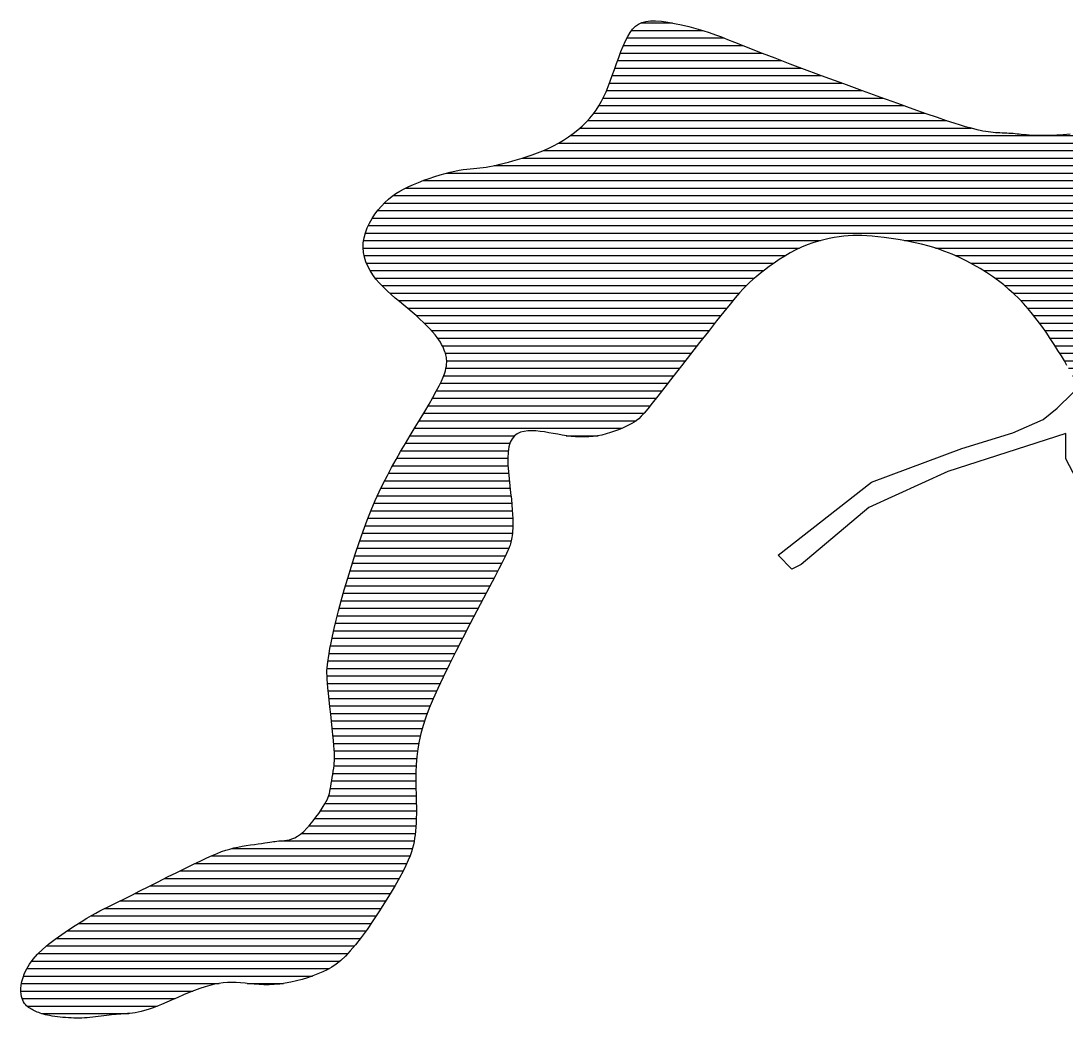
# Model space of a CAD drawing. Extents: x 615698 to 626331, y 7504748 to 7519310.
# Drawn here: x 619556 to 620252, y 7507417 to 7508081 of the extents above; entities that cross this region are included whole.
import ezdxf

# ---------------------------------------------------------------- set-up
doc = ezdxf.new("R2010")
doc.units = 0
doc.header["$LTSCALE"] = 170
doc.header["$MEASUREMENT"] = 0
doc.layers.get('0').update_dxf_attribs({"linetype": 'CONTINUOUS'})
for name, color, linetype in [('HATCH', 4, 'CONTINUOUS'), ('RIO', 4, 'CONTINUOUS'), ('RUA', 7, 'CONTINUOUS')]:
    doc.layers.add(name, color=color, linetype=linetype)

# ---------------------------------------------------------------- blocks, each defined once
blk = doc.blocks.new('*X6')
at = {"color": 0}
for p, q in [((619969.37, 7508080), (619990.29, 7508080)), ((619959.98, 7508070), (620024.8, 7508070)), ((619963.09, 7508075), (620010.39, 7508075)), ((619957.65, 7508065), (620037.38, 7508065)), ((619953.82, 7508055), (620062.98, 7508055)), ((619955.66, 7508060), (620049.99, 7508060)), ((619952.05, 7508050), (620076.23, 7508050)), ((619950.29, 7508045), (620089.64, 7508045)), ((619946.46, 7508035), (620116.84, 7508035)), ((619948.45, 7508040), (620103.19, 7508040)), ((619944.18, 7508030), (620130.6, 7508030)), ((619938.12, 7508020), (620158.56, 7508020)), ((619941.49, 7508025), (620144.49, 7508025)), ((619933.92, 7508015), (620173.08, 7508015)), ((620309.41, 7508015), (620321, 7508015)), ((619928.71, 7508010), (620189.31, 7508010)), ((620279.44, 7508010), (620335.67, 7508010)), ((619914.58, 7508000), (620337.99, 7508000)), ((619922.36, 7508005), (620338.17, 7508005)), ((619904.43, 7507995), (620336.71, 7507995)), ((619871.62, 7507985), (620332.59, 7507985)), ((619890.49, 7507990), (620334.81, 7507990)), ((619839.92, 7507980), (620330.18, 7507980)), ((619824.38, 7507975), (620327.65, 7507975)), ((619804.31, 7507965), (620322.45, 7507965)), ((619812.7, 7507970), (620325.06, 7507970)), ((619798.39, 7507960), (620319.83, 7507960)), ((619793.97, 7507955), (620317.27, 7507955)), ((619787.82, 7507945), (620312.46, 7507945)), ((619790.5, 7507950), (620314.79, 7507950)), ((619785.83, 7507940), (620310.35, 7507940)), ((619784.37, 7507930), (620074.92, 7507930)), ((619784.69, 7507935), (620088.87, 7507935)), ((620144.84, 7507935), (620308.56, 7507935)), ((620165.43, 7507930), (620307.31, 7507930)), ((619785.03, 7507925), (620065.56, 7507925)), ((620178.67, 7507925), (620306.98, 7507925)), ((619786.58, 7507920), (620057.95, 7507920)), ((620188.94, 7507920), (620307.23, 7507920)), ((619789.02, 7507915), (620051.22, 7507915)), ((619792.46, 7507910), (620045.02, 7507910)), ((620197.55, 7507915), (620306.81, 7507915)), ((620205, 7507910), (620305.52, 7507910)), ((619796.84, 7507905), (620039.48, 7507905)), ((620211.52, 7507905), (620303.65, 7507905)), ((619802.06, 7507900), (620034.84, 7507900)), ((619807.86, 7507895), (620030.62, 7507895)), ((620217.22, 7507900), (620301.48, 7507900)), ((620222.24, 7507895), (620299.09, 7507895)), ((619813.85, 7507890), (620026.56, 7507890)), ((620226.77, 7507890), (620296.54, 7507890)), ((619819.61, 7507885), (620022.57, 7507885)), ((620230.89, 7507885), (620293.84, 7507885)), ((619824.99, 7507880), (620018.61, 7507880)), ((619829.88, 7507875), (620014.68, 7507875)), ((620234.72, 7507880), (620291.02, 7507880)), ((620238.34, 7507875), (620288.07, 7507875)), ((619834.01, 7507870), (620010.77, 7507870)), ((620241.8, 7507870), (620284.99, 7507870)), ((619837.08, 7507865), (620006.87, 7507865)), ((619839.1, 7507860), (620002.97, 7507860)), ((620245.09, 7507865), (620281.78, 7507865)), ((620248.25, 7507860), (620278.44, 7507860)), ((619840.04, 7507855), (619999.07, 7507855)), ((620251.26, 7507855), (620274.95, 7507855)), ((619839.55, 7507850), (619995.18, 7507850)), ((620254.09, 7507850), (620271.32, 7507850)), ((619835.83, 7507840), (619987.39, 7507840)), ((619838.01, 7507845), (619991.29, 7507845)), ((620256.84, 7507845), (620267.47, 7507845)), ((620260.92, 7507840), (620262.05, 7507840)), ((619833.3, 7507835), (619983.48, 7507835)), ((619827.63, 7507825), (619975.58, 7507825)), ((619830.53, 7507830), (619979.56, 7507830)), ((619824.67, 7507820), (619971.44, 7507820)), ((619821.67, 7507815), (619966.28, 7507815)), ((619815.65, 7507805), (619885.31, 7507805)), ((619818.66, 7507810), (619956.74, 7507810)), ((619919.66, 7507805), (619940.82, 7507805)), ((619812.66, 7507800), (619882.1, 7507800)), ((619806.8, 7507790), (619880.7, 7507790)), ((619809.7, 7507795), (619881.01, 7507795)), ((619803.97, 7507785), (619880.83, 7507785)), ((619801.25, 7507780), (619881.18, 7507780)), ((619796.18, 7507770), (619882.24, 7507770)), ((619798.65, 7507775), (619881.67, 7507775)), ((619793.84, 7507765), (619882.82, 7507765)), ((619791.62, 7507760), (619883.35, 7507760)), ((619787.54, 7507750), (619884, 7507750)), ((619789.52, 7507755), (619883.76, 7507755)), ((619785.66, 7507745), (619884.02, 7507745)), ((619782.09, 7507735), (619883, 7507735)), ((619783.84, 7507740), (619883.73, 7507740)), ((619780.4, 7507730), (619881.48, 7507730)), ((619778.75, 7507725), (619879.19, 7507725)), ((619775.6, 7507715), (619874.12, 7507715)), ((619777.15, 7507720), (619876.69, 7507720)), ((619774.07, 7507710), (619871.51, 7507710)), ((619771.16, 7507700), (619866.28, 7507700)), ((619772.6, 7507705), (619868.9, 7507705)), ((619769.75, 7507695), (619863.66, 7507695)), ((619768.41, 7507690), (619861.04, 7507690)), ((619765.87, 7507680), (619855.82, 7507680)), ((619767.11, 7507685), (619858.43, 7507685)), ((619764.7, 7507675), (619853.24, 7507675)), ((619762.61, 7507665), (619848.1, 7507665)), ((619763.61, 7507670), (619850.65, 7507670)), ((619761.72, 7507660), (619845.56, 7507660)), ((619760.97, 7507655), (619843.04, 7507655)), ((619760.31, 7507645), (619838.11, 7507645)), ((619760.39, 7507650), (619840.56, 7507650)), ((619760.67, 7507640), (619835.72, 7507640)), ((619761.16, 7507635), (619833.39, 7507635)), ((619761.68, 7507630), (619831.13, 7507630)), ((619762.22, 7507625), (619829.02, 7507625)), ((619762.76, 7507620), (619827.06, 7507620)), ((619763.3, 7507615), (619825.27, 7507615)), ((619763.84, 7507610), (619823.7, 7507610)), ((619764.35, 7507605), (619822.39, 7507605)), ((619764.84, 7507600), (619821.35, 7507600)), ((619765.24, 7507595), (619820.58, 7507595)), ((619765.38, 7507590), (619820.05, 7507590)), ((619764.97, 7507585), (619819.72, 7507585)), ((619763.48, 7507575), (619819.49, 7507575)), ((619764.27, 7507580), (619819.54, 7507580)), ((619762.6, 7507570), (619819.53, 7507570)), ((619761.43, 7507565), (619819.63, 7507565)), ((619755.9, 7507555), (619819.81, 7507555)), ((619759.09, 7507560), (619819.75, 7507560)), ((619752.3, 7507550), (619819.77, 7507550)), ((619743.22, 7507540), (619819.09, 7507540)), ((619748.24, 7507545), (619819.55, 7507545)), ((619728.2, 7507535), (619818.34, 7507535)), ((619697.08, 7507530), (619817.24, 7507530)), ((619672.37, 7507520), (619813.46, 7507520)), ((619683.09, 7507525), (619815.6, 7507525)), ((619662.2, 7507515), (619811, 7507515)), ((619642.28, 7507505), (619805.46, 7507505)), ((619652.21, 7507510), (619808.3, 7507510)), ((619632.34, 7507500), (619802.49, 7507500)), ((619622.31, 7507495), (619799.43, 7507495)), ((619602.99, 7507485), (619793.02, 7507485)), ((619612.2, 7507490), (619796.27, 7507490)), ((619594.72, 7507480), (619789.67, 7507480)), ((619579.93, 7507470), (619782.53, 7507470)), ((619587.02, 7507475), (619786.19, 7507475)), ((619573.58, 7507465), (619778.61, 7507465)), ((619568.09, 7507460), (619774.22, 7507460)), ((619560.45, 7507450), (619761.87, 7507450)), ((619563.75, 7507455), (619769.02, 7507455)), ((619558.22, 7507445), (619750.58, 7507445)), ((619556.9, 7507440), (619688.41, 7507440)), ((619707.05, 7507440), (619731.37, 7507440)), ((619556.48, 7507435), (619671.07, 7507435)), ((619557.22, 7507430), (619659.19, 7507430)), ((619560.4, 7507425), (619647.48, 7507425)), ((619570.09, 7507420), (619628.34, 7507420))]:
    blk.add_line(p, q, dxfattribs=at)

msp = doc.modelspace()

# ---------------------------------------------------------------- linework, layer by layer
at = {"layer": 'RIO', "linetype": 'CONTINUOUS'}
msp.add_lwpolyline([(620253.08, 7507851.82), (620251.35, 7507854.85), (620249.34, 7507858.22), (620247.08, 7507861.89), (620244.6, 7507865.77), (620241.94, 7507869.79), (620239.14, 7507873.89), (620236.22, 7507877.98), (620233.23, 7507882), (620230.2, 7507885.88), (620227.16, 7507889.56), (620224.1, 7507893.04), (620220.97, 7507896.35), (620217.76, 7507899.51), (620214.44, 7507902.53), (620210.99, 7507905.45), (620207.37, 7507908.28), (620203.57, 7507911.04), (620199.55, 7507913.75), (620195.33, 7507916.39), (620190.92, 7507918.94), (620186.35, 7507921.38), (620181.61, 7507923.7), (620176.73, 7507925.86), (620171.72, 7507927.85), (620166.6, 7507929.64), (620161.39, 7507931.23), (620156.14, 7507932.61), (620150.91, 7507933.81), (620145.77, 7507934.84), (620140.77, 7507935.71), (620135.97, 7507936.43), (620131.43, 7507937.03), (620127.22, 7507937.51), (620123.36, 7507937.89), (620119.83, 7507938.16), (620116.53, 7507938.33), (620113.42, 7507938.4), (620110.41, 7507938.35), (620107.43, 7507938.19), (620104.43, 7507937.92), (620101.33, 7507937.54), (620098.07, 7507937.03), (620094.67, 7507936.39), (620091.14, 7507935.6), (620087.52, 7507934.65), (620083.82, 7507933.51), (620080.07, 7507932.18), (620076.3, 7507930.65), (620072.52, 7507928.88), (620068.77, 7507926.89), (620065.08, 7507924.71), (620061.48, 7507922.41), (620058.01, 7507920.04), (620054.71, 7507917.65), (620051.61, 7507915.31), (620048.76, 7507913.06), (620046.18, 7507910.97), (620043.89, 7507909.06), (620041.77, 7507907.19), (620039.68, 7507905.2), (620037.47, 7507902.93), (620035.01, 7507900.2), (620032.15, 7507896.85), (620028.74, 7507892.72), (620024.65, 7507887.63), (620019.79, 7507881.49), (620014.31, 7507874.53), (620008.44, 7507867.02), (620002.39, 7507859.26), (619996.37, 7507851.53), (619990.61, 7507844.13), (619985.32, 7507837.35), (619980.71, 7507831.46), (619976.95, 7507826.69), (619973.93, 7507822.96), (619971.53, 7507820.09), (619969.57, 7507817.93), (619967.93, 7507816.33), (619966.44, 7507815.11), (619964.96, 7507814.12), (619963.34, 7507813.2), (619961.46, 7507812.21), (619959.33, 7507811.17), (619956.98, 7507810.1), (619954.45, 7507809.03), (619951.78, 7507808), (619949, 7507807.05), (619946.14, 7507806.19), (619943.26, 7507805.47), (619940.37, 7507804.91), (619937.48, 7507804.51), (619934.58, 7507804.26), (619931.68, 7507804.16), (619928.76, 7507804.18), (619925.84, 7507804.33), (619922.89, 7507804.59), (619919.93, 7507804.96), (619916.94, 7507805.42), (619913.95, 7507805.94), (619910.96, 7507806.48), (619908, 7507807.01), (619905.07, 7507807.49), (619902.19, 7507807.89), (619899.37, 7507808.17), (619896.64, 7507808.29), (619894, 7507808.21), (619891.5, 7507807.89), (619889.16, 7507807.26), (619887.04, 7507806.28), (619885.16, 7507804.89), (619883.57, 7507803.03), (619882.3, 7507800.65), (619881.4, 7507797.69), (619880.88, 7507794.14), (619880.7, 7507790.09), (619880.79, 7507785.68), (619881.09, 7507781.03), (619881.53, 7507776.29), (619882.05, 7507771.59), (619882.58, 7507767.05), (619883.07, 7507762.81), (619883.45, 7507758.98), (619883.72, 7507755.55), (619883.91, 7507752.49), (619884.01, 7507749.76), (619884.05, 7507747.34), (619884.03, 7507745.18), (619883.96, 7507743.25), (619883.86, 7507741.53), (619883.73, 7507739.98), (619883.58, 7507738.57), (619883.41, 7507737.29), (619883.22, 7507736.12), (619883.01, 7507735.03), (619882.77, 7507734.01), (619882.5, 7507733.02), (619882.22, 7507732.06), (619881.89, 7507731.08), (619881.46, 7507729.94), (619880.84, 7507728.48), (619879.94, 7507726.55), (619878.69, 7507723.98), (619877.01, 7507720.62), (619874.8, 7507716.32), (619871.99, 7507710.9), (619868.53, 7507704.29), (619864.53, 7507696.67), (619860.14, 7507688.29), (619855.52, 7507679.43), (619850.82, 7507670.32), (619846.17, 7507661.22), (619841.74, 7507652.41), (619837.67, 7507644.12), (619834.09, 7507636.56), (619830.99, 7507629.67), (619828.33, 7507623.36), (619826.1, 7507617.49), (619824.26, 7507611.97), (619822.77, 7507606.69), (619821.61, 7507601.52), (619820.74, 7507596.37), (619820.14, 7507591.15), (619819.76, 7507585.89), (619819.55, 7507580.67), (619819.49, 7507575.53), (619819.52, 7507570.55), (619819.61, 7507565.78), (619819.72, 7507561.3), (619819.8, 7507557.16), (619819.82, 7507553.42), (619819.77, 7507550.04), (619819.67, 7507546.97), (619819.5, 7507544.16), (619819.27, 7507541.57), (619818.99, 7507539.15), (619818.66, 7507536.85), (619818.27, 7507534.62), (619817.83, 7507532.42), (619817.28, 7507530.15), (619816.57, 7507527.73), (619815.63, 7507525.07), (619814.42, 7507522.1), (619812.87, 7507518.72), (619810.92, 7507514.84), (619808.52, 7507510.38), (619805.63, 7507505.3), (619802.33, 7507499.73), (619798.71, 7507493.84), (619794.88, 7507487.81), (619790.92, 7507481.83), (619786.95, 7507476.05), (619783.05, 7507470.66), (619779.32, 7507465.84), (619775.84, 7507461.72), (619772.58, 7507458.26), (619769.47, 7507455.36), (619766.46, 7507452.95), (619763.49, 7507450.93), (619760.5, 7507449.22), (619757.44, 7507447.73), (619754.24, 7507446.38), (619750.87, 7507445.1), (619747.35, 7507443.89), (619743.71, 7507442.77), (619740, 7507441.77), (619736.25, 7507440.89), (619732.51, 7507440.17), (619728.82, 7507439.62), (619725.2, 7507439.27), (619721.7, 7507439.12), (619718.32, 7507439.14), (619715.03, 7507439.3), (619711.84, 7507439.54), (619708.74, 7507439.83), (619705.71, 7507440.13), (619702.75, 7507440.39), (619699.84, 7507440.57), (619696.98, 7507440.64), (619694.13, 7507440.57), (619691.27, 7507440.36), (619688.36, 7507439.99), (619685.38, 7507439.46), (619682.3, 7507438.75), (619679.08, 7507437.84), (619675.7, 7507436.74), (619672.14, 7507435.43), (619668.45, 7507433.96), (619664.68, 7507432.38), (619660.9, 7507430.75), (619657.17, 7507429.12), (619653.54, 7507427.54), (619650.09, 7507426.06), (619646.86, 7507424.75), (619643.91, 7507423.64), (619641.23, 7507422.72), (619638.78, 7507421.97), (619636.54, 7507421.37), (619634.48, 7507420.9), (619632.58, 7507420.55), (619630.8, 7507420.28), (619629.12, 7507420.07), (619627.52, 7507419.92), (619625.97, 7507419.8), (619624.46, 7507419.71), (619622.97, 7507419.63), (619621.47, 7507419.55), (619619.96, 7507419.45), (619618.41, 7507419.34), (619616.81, 7507419.18), (619615.14, 7507418.99), (619613.41, 7507418.76), (619611.63, 7507418.5), (619609.82, 7507418.24), (619607.98, 7507417.97), (619606.12, 7507417.72), (619604.27, 7507417.49), (619602.44, 7507417.29), (619600.62, 7507417.14), (619598.82, 7507417.04), (619597.03, 7507416.98), (619595.25, 7507416.95), (619593.48, 7507416.97), (619591.69, 7507417.01), (619589.89, 7507417.09), (619588.08, 7507417.19), (619586.25, 7507417.32), (619584.41, 7507417.47), (619582.58, 7507417.65), (619580.78, 7507417.85), (619579.03, 7507418.07), (619577.35, 7507418.32), (619575.75, 7507418.59), (619574.26, 7507418.88), (619572.88, 7507419.2), (619571.6, 7507419.53), (619570.43, 7507419.88), (619569.34, 7507420.25), (619568.32, 7507420.63), (619567.36, 7507421.01), (619566.45, 7507421.4), (619565.57, 7507421.8), (619564.73, 7507422.19), (619563.9, 7507422.6), (619563.1, 7507423.03), (619562.32, 7507423.5), (619561.57, 7507424.01), (619560.85, 7507424.59), (619560.14, 7507425.24), (619559.47, 7507425.97), (619558.82, 7507426.79), (619558.21, 7507427.73), (619557.67, 7507428.81), (619557.21, 7507430.03), (619556.84, 7507431.42), (619556.59, 7507432.99), (619556.47, 7507434.77), (619556.51, 7507436.76), (619556.72, 7507438.99), (619557.16, 7507441.44), (619557.88, 7507444.08), (619558.93, 7507446.9), (619560.36, 7507449.86), (619562.24, 7507452.96), (619564.61, 7507456.16), (619567.53, 7507459.46), (619571.01, 7507462.81), (619574.96, 7507466.17), (619579.22, 7507469.49), (619583.66, 7507472.7), (619588.13, 7507475.76), (619592.5, 7507478.61), (619596.62, 7507481.19), (619600.34, 7507483.45), (619603.59, 7507485.35), (619606.47, 7507486.98), (619609.14, 7507488.42), (619611.79, 7507489.79), (619614.56, 7507491.19), (619617.64, 7507492.7), (619621.18, 7507494.44), (619625.35, 7507496.5), (619630.26, 7507498.95), (619635.78, 7507501.73), (619641.74, 7507504.73), (619647.94, 7507507.85), (619654.19, 7507511), (619660.33, 7507514.07), (619666.15, 7507516.96), (619671.49, 7507519.58), (619676.19, 7507521.84), (619680.31, 7507523.76), (619683.95, 7507525.38), (619687.2, 7507526.74), (619690.16, 7507527.87), (619692.93, 7507528.82), (619695.6, 7507529.62), (619698.26, 7507530.3), (619701, 7507530.91), (619703.79, 7507531.45), (619706.57, 7507531.93), (619709.31, 7507532.36), (619711.95, 7507532.74), (619714.44, 7507533.08), (619716.74, 7507533.39), (619718.81, 7507533.67), (619720.6, 7507533.92), (619722.15, 7507534.16), (619723.51, 7507534.37), (619724.74, 7507534.56), (619725.89, 7507534.73), (619727, 7507534.87), (619728.13, 7507534.99), (619729.33, 7507535.09), (619730.64, 7507535.17), (619732.06, 7507535.28), (619733.6, 7507535.47), (619735.23, 7507535.79), (619736.97, 7507536.31), (619738.8, 7507537.08), (619740.71, 7507538.14), (619742.71, 7507539.56), (619744.78, 7507541.36), (619746.88, 7507543.48), (619748.97, 7507545.82), (619751.01, 7507548.31), (619752.95, 7507550.84), (619754.76, 7507553.34), (619756.38, 7507555.7), (619757.78, 7507557.85), (619758.92, 7507559.71), (619759.83, 7507561.32), (619760.55, 7507562.76), (619761.11, 7507564.09), (619761.55, 7507565.37), (619761.91, 7507566.67), (619762.22, 7507568.05), (619762.52, 7507569.59), (619762.84, 7507571.32), (619763.17, 7507573.21), (619763.51, 7507575.22), (619763.85, 7507577.29), (619764.18, 7507579.38), (619764.49, 7507581.42), (619764.76, 7507583.38), (619765, 7507585.19), (619765.18, 7507586.84), (619765.31, 7507588.41), (619765.38, 7507589.99), (619765.39, 7507591.69), (619765.33, 7507593.63), (619765.19, 7507595.9), (619764.97, 7507598.61), (619764.67, 7507601.86), (619764.28, 7507605.72), (619763.83, 7507610.06), (619763.33, 7507614.72), (619762.81, 7507619.53), (619762.29, 7507624.34), (619761.79, 7507628.96), (619761.34, 7507633.24), (619760.95, 7507637.02), (619760.65, 7507640.17), (619760.44, 7507642.77), (619760.31, 7507644.97), (619760.26, 7507646.89), (619760.3, 7507648.67), (619760.42, 7507650.43), (619760.61, 7507652.31), (619760.89, 7507654.45), (619761.24, 7507656.95), (619761.7, 7507659.87), (619762.28, 7507663.25), (619763.01, 7507667.11), (619763.92, 7507671.51), (619765.02, 7507676.46), (619766.35, 7507682.02), (619767.92, 7507688.21), (619769.76, 7507695.03), (619771.83, 7507702.38), (619774.09, 7507710.09), (619776.52, 7507718.01), (619779.06, 7507725.98), (619781.69, 7507733.87), (619784.36, 7507741.51), (619787.05, 7507748.75), (619789.71, 7507755.47), (619792.36, 7507761.73), (619795.02, 7507767.61), (619797.73, 7507773.2), (619800.49, 7507778.59), (619803.33, 7507783.86), (619806.27, 7507789.09), (619809.33, 7507794.38), (619812.53, 7507799.79), (619815.8, 7507805.25), (619819.08, 7507810.69), (619822.29, 7507816.03), (619825.37, 7507821.17), (619828.25, 7507826.04), (619830.85, 7507830.55), (619833.1, 7507834.62), (619834.96, 7507838.19), (619836.45, 7507841.29), (619837.61, 7507843.96), (619838.48, 7507846.26), (619839.11, 7507848.24), (619839.54, 7507849.94), (619839.81, 7507851.43), (619839.97, 7507852.75), (619840.04, 7507853.94), (619840.04, 7507855.04), (619839.98, 7507856.06), (619839.85, 7507857.04), (619839.67, 7507858), (619839.42, 7507858.95), (619839.12, 7507859.93), (619838.77, 7507860.96), (619838.37, 7507862.06), (619837.9, 7507863.24), (619837.34, 7507864.5), (619836.65, 7507865.85), (619835.82, 7507867.31), (619834.82, 7507868.86), (619833.64, 7507870.53), (619832.23, 7507872.31), (619830.6, 7507874.21), (619828.75, 7507876.22), (619826.7, 7507878.32), (619824.47, 7507880.5), (619822.09, 7507882.74), (619819.58, 7507885.03), (619816.95, 7507887.35), (619814.23, 7507889.68), (619811.43, 7507892.02), (619808.61, 7507894.37), (619805.78, 7507896.75), (619802.99, 7507899.16), (619800.27, 7507901.62), (619797.66, 7507904.14), (619795.2, 7507906.73), (619792.91, 7507909.4), (619790.84, 7507912.16), (619789.02, 7507915.01), (619787.45, 7507917.94), (619786.18, 7507920.94), (619785.22, 7507924.02), (619784.6, 7507927.15), (619784.34, 7507930.34), (619784.46, 7507933.59), (619784.98, 7507936.87), (619785.87, 7507940.15), (619787.08, 7507943.42), (619788.58, 7507946.61), (619790.31, 7507949.71), (619792.24, 7507952.68), (619794.33, 7507955.47), (619796.52, 7507958.06), (619798.8, 7507960.42), (619801.16, 7507962.56), (619803.62, 7507964.52), (619806.19, 7507966.32), (619808.9, 7507967.98), (619811.75, 7507969.54), (619814.77, 7507971.01), (619817.96, 7507972.44), (619821.33, 7507973.83), (619824.83, 7507975.17), (619828.41, 7507976.46), (619832.01, 7507977.66), (619835.58, 7507978.78), (619839.05, 7507979.77), (619842.37, 7507980.64), (619845.48, 7507981.36), (619848.34, 7507981.92), (619850.97, 7507982.35), (619853.42, 7507982.67), (619855.72, 7507982.91), (619857.91, 7507983.11), (619860.03, 7507983.29), (619862.12, 7507983.48), (619864.22, 7507983.72), (619866.36, 7507984.02), (619868.57, 7507984.39), (619870.86, 7507984.83), (619873.24, 7507985.35), (619875.73, 7507985.93), (619878.34, 7507986.59), (619881.1, 7507987.32), (619884, 7507988.11), (619887.07, 7507988.98), (619890.28, 7507989.94), (619893.61, 7507990.98), (619897.02, 7507992.14), (619900.5, 7507993.41), (619904.01, 7507994.82), (619907.53, 7507996.37), (619911.03, 7507998.07), (619914.48, 7507999.94), (619917.86, 7508001.96), (619921.15, 7508004.13), (619924.32, 7508006.42), (619927.35, 7508008.81), (619930.21, 7508011.31), (619932.87, 7508013.88), (619935.33, 7508016.52), (619937.55, 7508019.21), (619939.56, 7508021.98), (619941.39, 7508024.83), (619943.08, 7508027.81), (619944.64, 7508030.91), (619946.12, 7508034.17), (619947.54, 7508037.6), (619948.93, 7508041.23), (619950.31, 7508045.06), (619951.71, 7508049.02), (619953.12, 7508053.04), (619954.55, 7508057.03), (619956, 7508060.91), (619957.47, 7508064.6), (619958.98, 7508068.02), (619960.53, 7508071.09), (619962.13, 7508073.75), (619963.83, 7508075.98), (619965.68, 7508077.81), (619967.74, 7508079.25), (619970.05, 7508080.31), (619972.68, 7508081.02), (619975.68, 7508081.37), (619979.1, 7508081.4), (619982.97, 7508081.11), (619987.22, 7508080.54), (619991.74, 7508079.74), (619996.44, 7508078.74), (620001.2, 7508077.58), (620005.94, 7508076.31), (620010.54, 7508074.96), (620014.9, 7508073.57), (620018.99, 7508072.17), (620022.98, 7508070.7), (620027.12, 7508069.1), (620031.65, 7508067.3), (620036.82, 7508065.23), (620042.86, 7508062.81), (620050.02, 7508059.99), (620058.55, 7508056.69), (620068.57, 7508052.88), (620079.8, 7508048.66), (620091.84, 7508044.18), (620104.31, 7508039.59), (620116.79, 7508035.01), (620128.91, 7508030.61), (620140.26, 7508026.51), (620150.45, 7508022.87), (620159.18, 7508019.78), (620166.52, 7508017.23), (620172.65, 7508015.14), (620177.71, 7508013.47), (620181.9, 7508012.14), (620185.36, 7508011.09), (620188.28, 7508010.27), (620190.81, 7508009.61), (620193.1, 7508009.05), (620195.21, 7508008.59), (620197.15, 7508008.2), (620198.96, 7508007.88), (620200.66, 7508007.63), (620202.28, 7508007.43), (620203.85, 7508007.27), (620205.39, 7508007.14), (620206.93, 7508007.04), (620208.46, 7508006.95), (620209.98, 7508006.88), (620211.48, 7508006.82), (620212.95, 7508006.75), (620214.4, 7508006.68), (620215.81, 7508006.6), (620217.18, 7508006.5), (620218.5, 7508006.38), (620219.83, 7508006.24), (620221.19, 7508006.08), (620222.65, 7508005.93), (620224.23, 7508005.76), (620226, 7508005.61), (620227.98, 7508005.46), (620230.24, 7508005.33), (620232.79, 7508005.22), (620235.68, 7508005.15), (620238.89, 7508005.15), (620242.44, 7508005.23), (620246.34, 7508005.41), (620250.61, 7508005.72), (620255.23, 7508006.17)], dxfattribs=at)
at = {"layer": 'RUA', "linetype": 'CONTINUOUS'}
msp.add_lwpolyline([(620273.3, 7507749.3), (620252.21, 7507789.52), (620252.4, 7507806.43), (620173.69, 7507781.15), (620121.13, 7507757.12), (620076.11, 7507719.17), (620069.93, 7507716.16), (620060.8, 7507725.49), (620122.86, 7507774.02), (620183.08, 7507796.43), (620217.03, 7507806.82), (620237.12, 7507815.83), (620246.44, 7507823.41), (620266.65, 7507843.19)], dxfattribs=at)

# ---------------------------------------------------------------- block references
at = {"layer": 'HATCH'}
msp.add_blockref('*X6', (0, 0), dxfattribs=at)

doc.saveas('drawing.dxf')
